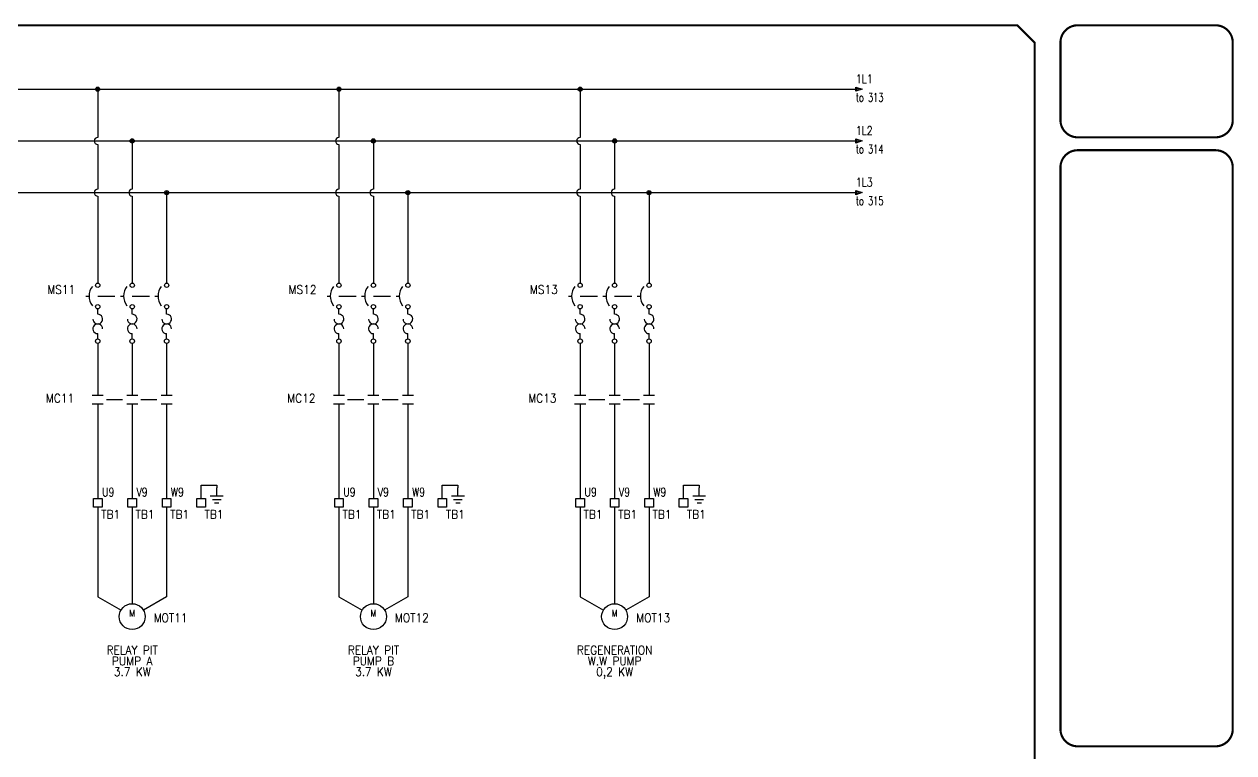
# Model space of a CAD drawing. Header units: inches. Extents: x 0 to 33.5, y 0 to 22.4.
# Drawn here: x 15.93 to 33.48, y 11.88 to 22.44 of the extents above; entities that cross this region are included whole.
import ezdxf
from ezdxf.enums import TextEntityAlignment as Align

# ---------------------------------------------------------------- set-up
doc = ezdxf.new("R2010")
doc.units = ezdxf.units.IN
doc.header["$MEASUREMENT"] = 0
for name, color, linetype in [('DESC', 150, 'Continuous'), ('LINK', 9, 'Continuous'), ('MISC', 7, 'Continuous'), ('SYMS', 7, 'Continuous'), ('TAGS', 150, 'Continuous'), ('TERMS', 123, 'Continuous'), ('TITLE', 7, 'Continuous'), ('WIREREF', 52, 'Continuous'), ('WIRES', 7, 'Continuous'), ('XREF', 7, 'Continuous')]:
    doc.layers.add(name, color=color, linetype=linetype)
doc.styles.add('ITALIC', font='ITALIC')
doc.styles.add('SIMPLEX', font='SIMPLEX')
doc.styles.get("Standard").update_dxf_attribs({"font": 'arial.ttf'})
doc.styles.add('WD', font='romans.shx')

# ---------------------------------------------------------------- blocks, each defined once
blk = doc.blocks.new('Drawing01')
at = {"layer": 'TITLE'}
blk.add_line((30.594, 22.177), (30.594, 20.781), dxfattribs=at)
at = {"layer": 'TITLE', "const_width": 0.0312}
blk.add_lwpolyline([(30.594, 0.281), (30.594, 22.177), (30.344, 22.427), (0.281, 22.427), (0.031, 22.177), (0.031, 0.281), (0.281, 0.031), (30.344, 0.031)], close=True, dxfattribs=at)
for points in [[(31.219, 22.427, 0.414214), (30.969, 22.177, 0.414214)], [(33.469, 22.177, 0.414214), (33.219, 22.427, 0.414214)], [(30.969, 21.052, 0.414214), (31.219, 20.802, 0.414214)], [(33.219, 20.802, 0.414214), (33.469, 21.052, 0.414214)], [(31.219, 20.615, 0.414214), (30.969, 20.365, 0.414214)], [(33.469, 20.365, 0.414214), (33.219, 20.615, 0.414214)], [(30.969, 12.219, 0.414214), (31.219, 11.969, 0.414214)], [(33.219, 11.969, 0.414214), (33.469, 12.219, 0.414214)]]:
    blk.add_lwpolyline(points, format="xyb", dxfattribs=at)
for points in [[(33.219, 22.427), (31.219, 22.427)], [(30.969, 22.177), (30.969, 21.052)], [(33.469, 22.177), (33.469, 21.052)], [(33.219, 20.802), (31.219, 20.802)], [(33.219, 20.615), (31.219, 20.615)], [(30.969, 20.365), (30.969, 12.219)], [(33.469, 20.365), (33.469, 12.219)], [(31.219, 11.969), (33.219, 11.969)]]:
    blk.add_lwpolyline(points, dxfattribs=at)
at = {"layer": 'TITLE', "color": 1, "style": 'ITALIC'}
for tag, height, p in [('TITLE#1', 0.125, (32.156, 3.406)), ('TITLE#2', 0.125, (32.156, 3.204)), ('TITLE#3', 0.125, (32.156, 3.001)), ('TITLE#4', 0.125, (32.156, 2.799)), ('DWG#', 0.2, (32.156, 0.826))]:
    blk.add_attdef(tag, text='', height=height, dxfattribs=at).set_placement(p, align=Align.CENTER)
at = {"layer": 'TITLE', "color": 1, "style": 'SIMPLEX'}
blk.add_attdef('CAD#', (30.826, 1.958), '', height=0.0938, rotation=90, dxfattribs=at)
at = {"layer": 'TITLE', "color": 1}
for tag, p, height, style in [('ENGINEER', (31.237, 1.958), 0.0938, 'ITALIC'), ('CHKDBY', (32.424, 1.958), 0.0938, 'ITALIC'), ('JOB#', (31.464, 1.644), 0.0938, 'SIMPLEX'), ('DRAWNBY', (32.494, 1.644), 0.0938, 'ITALIC'), ('SCALE', (31.353, 1.344), 0.0938, 'SIMPLEX'), ('DATE', (32.408, 1.344), 0.0938, 'SIMPLEX'), ('SHTS', (32.532, 0.25), 0.2, 'ITALIC')]:
    blk.add_attdef(tag, p, '', height=height, dxfattribs=dict(at, style=style))
at = {"layer": 'TITLE', "color": 1, "style": 'ITALIC'}
blk.add_attdef('SH#', text='', height=0.2, dxfattribs=at).set_placement((31.881, 0.25), align=Align.RIGHT)
at = {"layer": 'TITLE', "color": 7, "flags": 9}
blk.add_attdef('WD_TB', (31.219, 0.031), '', height=0.125, dxfattribs=at)
blk = doc.blocks.new('WDDOT')
for radius in [0.03, 0.0187, 0.00929]:
    blk.add_circle((0, 0), radius)
blk = doc.blocks.new('VMO13')
blk.add_circle((0, 0), 0.188)
at = {"style": 'WD'}
for tag, p, width in [('INST', (0.318, 0.263), 0.7), ('LOC', (0.318, 0.094), 0.7), ('TAG1', (0.312, -0.079), 0.9)]:
    blk.add_attdef(tag, p, '', height=0.125, dxfattribs=dict(at, width=width))
at = {"style": 'WD', "flags": 9}
blk.add_attdef('FAMILY', text='', height=0.01, dxfattribs=at).set_placement((-0.005, 0.17), align=Align.CENTER)
at = {"style": 'WD', "flags": 1}
for tag, p in [('X2TERM02', (0, 0.188)), ('X0TERM03', (-0.162, 0.094)), ('X0TERM01', (0.162, 0.094)), ('X0TERM04', (0.133, -0.133))]:
    blk.add_attdef(tag, p, '', height=0.0125, dxfattribs=at)
at = {"style": 'WD'}
for tag, height, width, p in [('RATING1', 0.1, 0.8, (0, 0)), ('DESC1', 0.125, 0.9, (0.001, -0.549)), ('DESC2', 0.125, 0.9, (0.001, -0.706)), ('DESC3', 0.125, 0.9, (0.001, -0.862)), ('RATING3', 0.125, 0.8, (0.001, -1.018)), ('RATING4', 0.125, 0.8, (0.001, -1.174)), ('WDTAGALT', 0.125, 0.7, (0, -1.344))]:
    blk.add_attdef(tag, text='', height=height, dxfattribs=dict(at, width=width)).set_placement(p, align=Align.CENTER)
at = {"linetype": 'Continuous', "style": 'WD', "flags": 9}
blk.add_attdef('ASSYCODE', text='', height=0.01, dxfattribs=at).set_placement((0, 0.125), align=Align.CENTER)
at = {"linetype": 'Continuous', "style": 'WD', "flags": 1}
for tag, p in [('MFG', (0, 0.14)), ('CAT', (0, 0.159))]:
    blk.add_attdef(tag, text='', height=0.01, dxfattribs=at).set_placement(p, align=Align.MIDDLE)
at = {"style": 'WD', "width": 0.8}
blk.add_attdef('RATING2', text='', height=0.1, dxfattribs=at).set_placement((0, -0.031), align=Align.TOP_CENTER)
blk = doc.blocks.new('VCB11TH')
for p, q in [((-0.171, 0), (-0.125, 0)), ((0, -0.264), (0, -0.188)), ((0, -0.623), (0, -0.545))]:
    blk.add_line(p, q)
for centre, radius in [((0, 0.156), 0.0312), ((0, -0.156), 0.0312), ((0, -0.655), 0.0322)]:
    blk.add_circle(centre, radius)
for centre, radius, start, end in [((0.109, 0), 0.234, 143.1301, 216.8699), ((0, -0.334), 0.0703, 180, 90.001), ((0, -0.475), 0.0703, 0.001, 270.002)]:
    blk.add_arc(centre, radius, start, end)
at = {"style": 'WD'}
for tag, width, p in [('INST', 0.7, (-0.328, 0.406)), ('LOC', 0.7, (-0.328, 0.219)), ('TAG1', 0.9, (-0.326, 0.031)), ('RATING1', 0.7, (-0.328, -0.156)), ('DESC1', 0.7, (-0.328, -0.344)), ('DESC2', 0.7, (-0.328, -0.531))]:
    blk.add_attdef(tag, text='', height=0.125, dxfattribs=dict(at, width=width)).set_placement(p, align=Align.RIGHT)
for tag, height, flags, p in [('TERM01', 0.125, 8, (-0.055, 0.238)), ('CONTACT', 0.01, 9, (-0.129, -0.131)), ('FAMILY', 0.01, 9, (-0.142, -0.036)), ('MFG', 0.01, 9, (-0.142, -0.088)), ('CAT', 0.01, 9, (-0.142, -0.073))]:
    blk.add_attdef(tag, text='', height=height, dxfattribs=dict(at, flags=flags)).set_placement(p, align=Align.RIGHT)
at = {"style": 'WD', "flags": 1}
for tag, p in [('X2TERM01', (0, 0.188)), ('X8TERM02', (0, -0.686))]:
    blk.add_attdef(tag, p, '', height=0.0125, dxfattribs=at)
at = {"style": 'WD'}
for tag, p in [('X4LINK', (-0.25, 0)), ('X1LINK', (0, 0))]:
    blk.add_attdef(tag, p, '', height=0.01, dxfattribs=at)
at = {"style": 'WD', "width": 0.7}
blk.add_attdef('XREF', (0.188, -0.062), '', height=0.125, dxfattribs=at)
at = {"style": 'WD', "flags": 9}
blk.add_attdef('ASSYCODE', text='', height=0.01, dxfattribs=at).set_placement((-0.153, -0.106), align=Align.CENTER)
at = {"style": 'WD', "flags": 8}
blk.add_attdef('TERM02', text='', height=0.125, dxfattribs=at).set_placement((-0.041, -0.712), align=Align.TOP_RIGHT)
blk = doc.blocks.new('VCB21TH')
for p, q in [((-0.171, 0), (-0.125, 0)), ((0, -0.264), (0, -0.188)), ((0, -0.623), (0, -0.545))]:
    blk.add_line(p, q)
for centre, radius in [((0, 0.156), 0.0312), ((0, -0.156), 0.0312), ((0, -0.655), 0.0322)]:
    blk.add_circle(centre, radius)
for centre, radius, start, end in [((0.109, 0), 0.234, 143.1301, 216.8699), ((0, -0.334), 0.0703, 180, 90.001), ((0, -0.475), 0.0703, 0.001, 270.002)]:
    blk.add_arc(centre, radius, start, end)
at = {"style": 'WD'}
for tag, width, p in [('INST', 0.7, (-0.332, 0.406)), ('LOC', 0.7, (-0.332, 0.219)), ('TAG2', 0.9, (-0.33, 0.031)), ('RATING1', 0.7, (-0.328, -0.156)), ('DESC1', 0.7, (-0.328, -0.344)), ('DESC2', 0.7, (-0.328, -0.531))]:
    blk.add_attdef(tag, text='', height=0.125, dxfattribs=dict(at, width=width)).set_placement(p, align=Align.RIGHT)
for tag, height, flags, p in [('TERM01', 0.125, 8, (-0.055, 0.238)), ('CONTACT', 0.01, 9, (-0.129, -0.058)), ('FAMILY', 0.01, 9, (-0.142, -0.036))]:
    blk.add_attdef(tag, text='', height=height, dxfattribs=dict(at, flags=flags)).set_placement(p, align=Align.RIGHT)
at = {"style": 'WD', "flags": 1}
for tag, p in [('X2TERM01', (0, 0.188)), ('X8TERM02', (0, -0.686))]:
    blk.add_attdef(tag, p, '', height=0.0125, dxfattribs=at)
at = {"style": 'WD'}
for tag, p in [('X4LINK', (-0.25, 0)), ('X1LINK', (0, 0))]:
    blk.add_attdef(tag, p, '', height=0.01, dxfattribs=at)
at = {"style": 'WD', "width": 0.7}
blk.add_attdef('XREF', (0.188, -0.062), '', height=0.125, dxfattribs=at)
at = {"style": 'WD', "flags": 8}
blk.add_attdef('TERM02', text='', height=0.125, dxfattribs=at).set_placement((-0.041, -0.712), align=Align.TOP_RIGHT)
blk = doc.blocks.new('VMS21')
for p, q in [((-0.08, 0.062), (0.08, 0.062)), ((-0.08, -0.062), (0.08, -0.062))]:
    blk.add_line(p, q)
at = {"style": 'WD'}
for tag, width, p in [('INST', 0.7, (-0.344, 0.312)), ('LOC', 0.7, (-0.344, 0.125)), ('TAG2', 0.9, (-0.342, -0.045)), ('XREF', 0.7, (-0.34, -0.219)), ('DESC1', 0.7, (-0.34, -0.406)), ('DESC2', 0.7, (-0.34, -0.594)), ('DESC3', 0.7, (-0.34, -0.781))]:
    blk.add_attdef(tag, text='', height=0.125, dxfattribs=dict(at, width=width)).set_placement(p, align=Align.RIGHT)
at = {"style": 'WD', "width": 0.9, "flags": 8}
blk.add_attdef('TERM01', text='', height=0.125, dxfattribs=at).set_placement((-0.031, 0.125), align=Align.RIGHT)
at = {"style": 'WD'}
for tag, p, height, flags in [('FAMILY', (-0.181, 0.003), 0.01, 9), ('X2TERM01', (0, 0.062), 0.0125, 1), ('CONTACT', (-0.181, -0.014), 0.01, 1), ('X8TERM02', (0, -0.062), 0.0125, 1)]:
    blk.add_attdef(tag, p, '', height=height, dxfattribs=dict(at, flags=flags))
for tag, p in [('X4LINK', (-0.141, 0)), ('X1LINK', (0.125, 0))]:
    blk.add_attdef(tag, p, '', height=0.01, dxfattribs=at)
at = {"style": 'WD', "width": 0.9, "flags": 8}
blk.add_attdef('TERM02', text='', height=0.125, dxfattribs=at).set_placement((-0.031, -0.125), align=Align.TOP_RIGHT)
blk = doc.blocks.new('VT0001')
for p, q in [((-0.062, 0.062), (0.062, 0.062)), ((-0.062, -0.062), (-0.062, 0.062)), ((0.062, 0.062), (0.062, -0.062)), ((0.062, -0.062), (-0.062, -0.062))]:
    blk.add_line(p, q)
at = {"style": 'WD'}
for tag, p, width in [('INST', (0.062, 0.42), 0.7), ('LOC', (0.062, 0.25), 0.7), ('DESC1', (0.05, -0.385), 0.8)]:
    blk.add_attdef(tag, p, '', height=0.125, dxfattribs=dict(at, width=width))
at = {"linetype": 'Continuous', "style": 'WD'}
for tag, p, height, width, flags in [('TERM01', (0.062, 0.094), 0.125, 0.8, 8), ('TAGSTRIP', (0.05, -0.229), 0.125, 0.9, 8), ('CAT', (0.213, -0.406), 0.109, 0.8, 1), ('DESC2', (0.05, -0.541), 0.125, 0.8, 8), ('DESC3', (0.05, -0.698), 0.125, 0.8, 8)]:
    blk.add_attdef(tag, p, '', height=height, dxfattribs=dict(at, width=width, flags=flags))
at = {"style": 'WD', "flags": 1}
for tag, p, height in [('X4TERM01', (-0.062, 0), 0.0125), ('X4TERMDESC01', (-0.055, -0.023), 0.025), ('X2TERMDESC01', (-0.006, 0.029), 0.025), ('STRIPSEQ', (0, 0), 0.00125), ('X2TERM01', (0, 0.062), 0.0125), ('X2PIN01', (0.033, 0.084), 0.0125), ('X1TERMDESC01', (0.039, 0.007), 0.025), ('X1TERM01', (0.062, 0), 0.0125), ('X1PIN01', (0.087, 0.016), 0.0125), ('X4PIN01', (-0.114, -0.038), 0.0125), ('LINKTERM', (0, -0.002), 0.00125), ('X8TERM01', (0, -0.062), 0.0125), ('X8TERMDESC01', (0, -0.054), 0.025), ('X8PIN01', (0.026, -0.096), 0.0125)]:
    blk.add_attdef(tag, p, '', height=height, dxfattribs=at)
at = {"linetype": 'Continuous', "style": 'WD', "width": 0.8, "flags": 1}
blk.add_attdef('MFG', text='', height=0.109, dxfattribs=at).set_placement((0.088, -0.406), align=Align.RIGHT)
at = {"style": 'WD', "width": 0.7, "flags": 1}
blk.add_attdef('ASSYCODE', (0.062, -0.281), '', height=0.01, dxfattribs=at)
blk = doc.blocks.new('HT0001')
for p, q in [((-0.062, 0.062), (0.062, 0.062)), ((-0.062, -0.062), (-0.062, 0.062)), ((0.062, 0.062), (0.062, -0.062)), ((0.062, -0.062), (-0.062, -0.062))]:
    blk.add_line(p, q)
at = {"style": 'WD'}
for tag, p, width in [('INST', (0.062, 0.42), 0.7), ('LOC', (0.062, 0.25), 0.7), ('DESC1', (0.05, -0.385), 0.8)]:
    blk.add_attdef(tag, p, '', height=0.125, dxfattribs=dict(at, width=width))
at = {"linetype": 'Continuous', "style": 'WD'}
for tag, p, height, width, flags in [('TERM01', (0.062, 0.094), 0.125, 0.8, 8), ('TAGSTRIP', (0.05, -0.229), 0.125, 0.9, 8), ('CAT', (0.213, -0.406), 0.109, 0.8, 1), ('DESC2', (0.05, -0.541), 0.125, 0.8, 8), ('DESC3', (0.05, -0.698), 0.125, 0.8, 8)]:
    blk.add_attdef(tag, p, '', height=height, dxfattribs=dict(at, width=width, flags=flags))
at = {"style": 'WD', "flags": 1}
for tag, p, height in [('X4TERM01', (-0.062, 0), 0.0125), ('X4TERMDESC01', (-0.055, -0.023), 0.025), ('X2TERMDESC01', (-0.006, 0.029), 0.025), ('STRIPSEQ', (0, 0), 0.00125), ('X2TERM01', (0, 0.062), 0.0125), ('X2PIN01', (0.033, 0.084), 0.0125), ('X1TERMDESC01', (0.039, 0.007), 0.025), ('X1TERM01', (0.062, 0), 0.0125), ('X1PIN01', (0.087, 0.016), 0.0125), ('X4PIN01', (-0.114, -0.038), 0.0125), ('LINKTERM', (0, -0.002), 0.00125), ('X8TERM01', (0, -0.062), 0.0125), ('X8TERMDESC01', (0, -0.054), 0.025), ('X8PIN01', (0.026, -0.096), 0.0125)]:
    blk.add_attdef(tag, p, '', height=height, dxfattribs=at)
at = {"linetype": 'Continuous', "style": 'WD', "width": 0.8, "flags": 1}
blk.add_attdef('MFG', text='', height=0.109, dxfattribs=at).set_placement((0.088, -0.406), align=Align.RIGHT)
at = {"style": 'WD', "width": 0.7, "flags": 1}
blk.add_attdef('ASSYCODE', (0.062, -0.281), '', height=0.01, dxfattribs=at)
blk = doc.blocks.new('VGND2')
for p, q in [((0, -0.125), (0, 0)), ((0.09375, -0.125), (-0.09375, -0.125)), ((-0.0625, -0.171875), (0.0625, -0.171875)), ((-0.03125, -0.21875), (0.03125, -0.21875))]:
    blk.add_line(p, q)
at = {"style": 'WD', "width": 0.8}
for tag, p in [('INST', (0.15625, 0.125)), ('LOC', (0.15625, -0.03125)), ('TAG1', (0.15625, -0.1875)), ('DESC1', (0.15625, -0.34375)), ('DESC2', (0.15625, -0.5))]:
    blk.add_attdef(tag, text='', height=0.125, dxfattribs=at).set_placement(p, align=Align.MIDDLE_LEFT)
at = {"style": 'WD', "flags": 1}
for tag in ['ASSYCODE', 'X2TERM01', 'CAT', 'FAMILY', 'MFG']:
    blk.add_attdef(tag, (0, 0), '', height=0.01, dxfattribs=at)
blk = doc.blocks.new('HA1S1')
for points in [[(0, 0), (0, 0.031), (0.094, 0), (0, -0.031), (0, 0)], [(0.011, 0.016), (0.011, -0.016), (0.058, 0), (0.011, 0.016)]]:
    blk.add_lwpolyline(points)
at = {"style": 'WD', "width": 0.8, "flags": 8}
blk.add_attdef('WIRENO', (0, 0.087), '', height=0.125, dxfattribs=at)
at = {"style": 'WD', "flags": 1}
for tag, p in [('SIGCODE', (-0.02, 0.047)), ('X4TERM01', (0, 0))]:
    blk.add_attdef(tag, p, '', height=0.01, dxfattribs=at)
at = {"style": 'WD', "width": 0.7}
for tag, p in [('XREF', (0, -0.181)), ('DESC1', (0, -0.356))]:
    blk.add_attdef(tag, p, '', height=0.125, dxfattribs=at)

msp = doc.modelspace()

# ---------------------------------------------------------------- linework, layer by layer
at = {"layer": 'LINK'}
for points in [[(17, 18.5), (17.25, 18.5)], [(17.5, 18.5), (17.75, 18.5)], [(20.5, 18.5), (20.75, 18.5)], [(21, 18.5), (21.25, 18.5)], [(24, 18.5), (24.25, 18.5)], [(24.5, 18.5), (24.75, 18.5)], [(17.125, 17), (17.359, 17)], [(17.625, 17), (17.859, 17)], [(20.625, 17), (20.859, 17)], [(21.125, 17), (21.359, 17)], [(24.125, 17), (24.359, 17)], [(24.625, 17), (24.859, 17)]]:
    msp.add_lwpolyline(points, dxfattribs=at)
at = {"layer": 'WIRES'}
for p, q in [((5.353, 21.5), (28, 21.5)), ((17, 21.5), (17, 20.8)), ((20.5, 21.5), (20.5, 20.8)), ((24, 21.5), (24, 20.8)), ((5.339, 20.75), (28, 20.75)), ((17.5, 20.75), (17.5, 20.05)), ((21, 20.75), (21, 20.05)), ((24.5, 20.75), (24.5, 20.05)), ((17, 20.7), (17, 20.05)), ((20.5, 20.7), (20.5, 20.05)), ((24, 20.7), (24, 20.05)), ((5.314, 20), (28, 20)), ((17, 19.95), (17, 18.688)), ((17.5, 19.95), (17.5, 18.688)), ((18, 20), (18, 18.688)), ((20.5, 19.95), (20.5, 18.688)), ((21, 19.95), (21, 18.688)), ((21.5, 20), (21.5, 18.688)), ((24, 19.95), (24, 18.688)), ((24.5, 19.95), (24.5, 18.688)), ((25, 20), (25, 18.688)), ((17, 17.814), (17, 17.062)), ((17.5, 17.814), (17.5, 17.062)), ((18, 17.814), (18, 17.062)), ((20.5, 17.814), (20.5, 17.062)), ((21, 17.814), (21, 17.062)), ((21.5, 17.814), (21.5, 17.062)), ((24, 17.814), (24, 17.062)), ((24.5, 17.814), (24.5, 17.062)), ((25, 17.814), (25, 17.062)), ((17, 16.938), (17, 15.562)), ((17.5, 16.938), (17.5, 15.562)), ((18, 16.938), (18, 15.562)), ((20.5, 16.938), (20.5, 15.562)), ((21, 16.938), (21, 15.562)), ((21.5, 16.938), (21.5, 15.562)), ((24, 16.938), (24, 15.562)), ((24.5, 16.938), (24.5, 15.562)), ((25, 16.938), (25, 15.562)), ((18.5, 15.562), (18.5, 15.757)), ((18.5, 15.757), (18.727, 15.757)), ((18.727, 15.757), (18.727, 15.72)), ((22, 15.562), (22, 15.757)), ((22, 15.757), (22.227, 15.757)), ((22.227, 15.757), (22.227, 15.72)), ((25.5, 15.562), (25.5, 15.757)), ((25.5, 15.757), (25.727, 15.757)), ((25.727, 15.757), (25.727, 15.72)), ((17, 15.438), (17, 14.139)), ((17.5, 15.438), (17.5, 14.037)), ((18, 15.438), (18, 14.139)), ((20.5, 15.438), (20.5, 14.139)), ((21, 15.438), (21, 14.037)), ((21.5, 15.438), (21.5, 14.139)), ((24, 15.438), (24, 14.139)), ((24.5, 15.438), (24.5, 14.037)), ((25, 15.438), (25, 14.139)), ((17, 14.139), (17.338, 13.944)), ((18, 14.139), (17.662, 13.944)), ((20.5, 14.139), (20.838, 13.944)), ((21.5, 14.139), (21.162, 13.944)), ((24, 14.139), (24.338, 13.944)), ((25, 14.139), (24.662, 13.944))]:
    msp.add_line(p, q, dxfattribs=at)
for centre in [(17, 20.75), (20.5, 20.75), (24, 20.75), (17, 20), (17.5, 20), (20.5, 20), (21, 20), (24, 20), (24.5, 20)]:
    msp.add_arc(centre, 0.05, 90, 270, dxfattribs=at)

# ---------------------------------------------------------------- block references
msp.add_blockref('Drawing01', (0, 0))
at = {"layer": 'SYMS'}
ref = msp.add_blockref('HA1S1', (28, 21.5), dxfattribs=at)
ref.add_attrib('WIRENO', '1L1', (28, 21.587), dxfattribs={"layer": 'WIREREF', "height": 0.125, "style": 'WD', "width": 0.8, "flags": 8})
ref.add_attrib('XREF', 'to 313', (28, 21.319), dxfattribs={"layer": 'XREF', "height": 0.125, "style": 'WD', "width": 0.7})
for name, p in [('WDDOT', (17, 21.5)), ('WDDOT', (20.5, 21.5)), ('WDDOT', (24, 21.5)), ('WDDOT', (17.5, 20.75)), ('WDDOT', (21, 20.75)), ('WDDOT', (24.5, 20.75)), ('WDDOT', (18, 20)), ('WDDOT', (21.5, 20)), ('WDDOT', (25, 20)), ('VCB21TH', (17.5, 18.5)), ('VCB21TH', (18, 18.5)), ('VCB21TH', (21, 18.5)), ('VCB21TH', (21.5, 18.5)), ('VCB21TH', (24.5, 18.5)), ('VCB21TH', (25, 18.5)), ('VMS21', (17.5, 17)), ('VMS21', (18, 17)), ('VMS21', (21, 17)), ('VMS21', (21.5, 17)), ('VMS21', (24.5, 17)), ('VMS21', (25, 17)), ('VGND2', (18.727, 15.72)), ('VGND2', (22.227, 15.72)), ('VGND2', (25.727, 15.72))]:
    msp.add_blockref(name, p, dxfattribs=at)
ref = msp.add_blockref('HA1S1', (28, 20.75), dxfattribs=at)
ref.add_attrib('WIRENO', '1L2', (28, 20.837), dxfattribs={"layer": 'WIREREF', "height": 0.125, "style": 'WD', "width": 0.8, "flags": 8})
ref.add_attrib('XREF', 'to 314', (28, 20.569), dxfattribs={"layer": 'XREF', "height": 0.125, "style": 'WD', "width": 0.7})
ref = msp.add_blockref('HA1S1', (28, 20), dxfattribs=at)
ref.add_attrib('WIRENO', '1L3', (28, 20.087), dxfattribs={"layer": 'WIREREF', "height": 0.125, "style": 'WD', "width": 0.8, "flags": 8})
ref.add_attrib('XREF', 'to 315', (28, 19.819), dxfattribs={"layer": 'XREF', "height": 0.125, "style": 'WD', "width": 0.7})
ref = msp.add_blockref('VCB11TH', (17, 18.5), dxfattribs=at)
ref.add_attrib('TAG1', 'MS11', dxfattribs={"layer": 'TAGS', "height": 0.125, "style": 'WD', "width": 0.9}).set_placement((16.674, 18.531), align=Align.RIGHT)
ref = msp.add_blockref('VCB11TH', (20.5, 18.5), dxfattribs=at)
ref.add_attrib('TAG1', 'MS12', dxfattribs={"layer": 'TAGS', "height": 0.125, "style": 'WD', "width": 0.9}).set_placement((20.174, 18.531), align=Align.RIGHT)
ref = msp.add_blockref('VCB11TH', (24, 18.5), dxfattribs=at)
ref.add_attrib('TAG1', 'MS13', dxfattribs={"layer": 'TAGS', "height": 0.125, "style": 'WD', "width": 0.9}).set_placement((23.674, 18.531), align=Align.RIGHT)
ref = msp.add_blockref('VMS21', (17, 17), dxfattribs=at)
ref.add_attrib('TAG2', 'MC11', dxfattribs={"layer": 'TAGS', "height": 0.125, "style": 'WD', "width": 0.9}).set_placement((16.658, 16.955), align=Align.RIGHT)
ref = msp.add_blockref('VMS21', (20.5, 17), dxfattribs=at)
ref.add_attrib('TAG2', 'MC12', dxfattribs={"layer": 'TAGS', "height": 0.125, "style": 'WD', "width": 0.9}).set_placement((20.158, 16.955), align=Align.RIGHT)
ref = msp.add_blockref('VMS21', (24, 17), dxfattribs=at)
ref.add_attrib('TAG2', 'MC13', dxfattribs={"layer": 'TAGS', "height": 0.125, "style": 'WD', "width": 0.9}).set_placement((23.658, 16.955), align=Align.RIGHT)
ref = msp.add_blockref('VT0001', (17, 15.5), dxfattribs=at)
ref.add_attrib('TERM01', 'U9', (17.062, 15.594), dxfattribs={"layer": 'TERMS', "linetype": 'Continuous', "height": 0.125, "style": 'WD', "width": 0.8, "flags": 8})
ref.add_attrib('TAGSTRIP', 'TB1', (17.05, 15.271), dxfattribs={"layer": 'TAGS', "linetype": 'Continuous', "height": 0.125, "style": 'WD', "width": 0.9, "flags": 8})
ref = msp.add_blockref('VT0001', (17.5, 15.5), dxfattribs=at)
ref.add_attrib('TERM01', 'V9', (17.562, 15.594), dxfattribs={"layer": 'TERMS', "linetype": 'Continuous', "height": 0.125, "style": 'WD', "width": 0.8, "flags": 8})
ref.add_attrib('TAGSTRIP', 'TB1', (17.55, 15.271), dxfattribs={"layer": 'TAGS', "linetype": 'Continuous', "height": 0.125, "style": 'WD', "width": 0.9, "flags": 8})
ref = msp.add_blockref('VT0001', (18, 15.5), dxfattribs=at)
ref.add_attrib('TERM01', 'W9', (18.062, 15.594), dxfattribs={"layer": 'TERMS', "linetype": 'Continuous', "height": 0.125, "style": 'WD', "width": 0.8, "flags": 8})
ref.add_attrib('TAGSTRIP', 'TB1', (18.05, 15.271), dxfattribs={"layer": 'TAGS', "linetype": 'Continuous', "height": 0.125, "style": 'WD', "width": 0.9, "flags": 8})
ref = msp.add_blockref('VT0001', (20.5, 15.5), dxfattribs=at)
ref.add_attrib('TERM01', 'U9', (20.562, 15.594), dxfattribs={"layer": 'TERMS', "linetype": 'Continuous', "height": 0.125, "style": 'WD', "width": 0.8, "flags": 8})
ref.add_attrib('TAGSTRIP', 'TB1', (20.55, 15.271), dxfattribs={"layer": 'TAGS', "linetype": 'Continuous', "height": 0.125, "style": 'WD', "width": 0.9, "flags": 8})
ref = msp.add_blockref('VT0001', (21, 15.5), dxfattribs=at)
ref.add_attrib('TERM01', 'V9', (21.062, 15.594), dxfattribs={"layer": 'TERMS', "linetype": 'Continuous', "height": 0.125, "style": 'WD', "width": 0.8, "flags": 8})
ref.add_attrib('TAGSTRIP', 'TB1', (21.05, 15.271), dxfattribs={"layer": 'TAGS', "linetype": 'Continuous', "height": 0.125, "style": 'WD', "width": 0.9, "flags": 8})
ref = msp.add_blockref('VT0001', (21.5, 15.5), dxfattribs=at)
ref.add_attrib('TERM01', 'W9', (21.562, 15.594), dxfattribs={"layer": 'TERMS', "linetype": 'Continuous', "height": 0.125, "style": 'WD', "width": 0.8, "flags": 8})
ref.add_attrib('TAGSTRIP', 'TB1', (21.55, 15.271), dxfattribs={"layer": 'TAGS', "linetype": 'Continuous', "height": 0.125, "style": 'WD', "width": 0.9, "flags": 8})
ref = msp.add_blockref('VT0001', (24, 15.5), dxfattribs=at)
ref.add_attrib('TERM01', 'U9', (24.062, 15.594), dxfattribs={"layer": 'TERMS', "linetype": 'Continuous', "height": 0.125, "style": 'WD', "width": 0.8, "flags": 8})
ref.add_attrib('TAGSTRIP', 'TB1', (24.05, 15.271), dxfattribs={"layer": 'TAGS', "linetype": 'Continuous', "height": 0.125, "style": 'WD', "width": 0.9, "flags": 8})
ref = msp.add_blockref('VT0001', (24.5, 15.5), dxfattribs=at)
ref.add_attrib('TERM01', 'V9', (24.562, 15.594), dxfattribs={"layer": 'TERMS', "linetype": 'Continuous', "height": 0.125, "style": 'WD', "width": 0.8, "flags": 8})
ref.add_attrib('TAGSTRIP', 'TB1', (24.55, 15.271), dxfattribs={"layer": 'TAGS', "linetype": 'Continuous', "height": 0.125, "style": 'WD', "width": 0.9, "flags": 8})
ref = msp.add_blockref('VT0001', (25, 15.5), dxfattribs=at)
ref.add_attrib('TERM01', 'W9', (25.062, 15.594), dxfattribs={"layer": 'TERMS', "linetype": 'Continuous', "height": 0.125, "style": 'WD', "width": 0.8, "flags": 8})
ref.add_attrib('TAGSTRIP', 'TB1', (25.05, 15.271), dxfattribs={"layer": 'TAGS', "linetype": 'Continuous', "height": 0.125, "style": 'WD', "width": 0.9, "flags": 8})
ref = msp.add_blockref('HT0001', (18.5, 15.5), dxfattribs=at)
ref.add_attrib('TAGSTRIP', 'TB1', (18.55, 15.271), dxfattribs={"layer": 'TAGS', "linetype": 'Continuous', "height": 0.125, "style": 'WD', "width": 0.9, "flags": 8})
ref = msp.add_blockref('HT0001', (22, 15.5), dxfattribs=at)
ref.add_attrib('TAGSTRIP', 'TB1', (22.05, 15.271), dxfattribs={"layer": 'TAGS', "linetype": 'Continuous', "height": 0.125, "style": 'WD', "width": 0.9, "flags": 8})
ref = msp.add_blockref('HT0001', (25.5, 15.5), dxfattribs=at)
ref.add_attrib('TAGSTRIP', 'TB1', (25.55, 15.271), dxfattribs={"layer": 'TAGS', "linetype": 'Continuous', "height": 0.125, "style": 'WD', "width": 0.9, "flags": 8})
ref = msp.add_blockref('VMO13', (17.5, 13.85), dxfattribs=at)
ref.add_attrib('DESC3', '3.7 KW', dxfattribs={"layer": 'DESC', "height": 0.125, "style": 'WD', "width": 0.9}).set_placement((17.501, 12.988), align=Align.CENTER)
ref.add_attrib('RATING1', 'M', dxfattribs={"layer": 'MISC', "height": 0.1, "style": 'WD', "width": 0.8}).set_placement((17.5, 13.85), align=Align.CENTER)
ref.add_attrib('DESC1', 'RELAY PIT', dxfattribs={"layer": 'DESC', "height": 0.125, "style": 'WD', "width": 0.9}).set_placement((17.501, 13.301), align=Align.CENTER)
ref.add_attrib('DESC2', 'PUMP A', dxfattribs={"layer": 'DESC', "height": 0.125, "style": 'WD', "width": 0.9}).set_placement((17.501, 13.144), align=Align.CENTER)
ref.add_attrib('TAG1', 'MOT11', (17.812, 13.771), dxfattribs={"layer": 'TAGS', "height": 0.125, "style": 'WD', "width": 0.9})
ref = msp.add_blockref('VMO13', (21, 13.85), dxfattribs=at)
ref.add_attrib('DESC3', '3.7 KW', dxfattribs={"layer": 'DESC', "height": 0.125, "style": 'WD', "width": 0.9}).set_placement((21.001, 12.988), align=Align.CENTER)
ref.add_attrib('RATING1', 'M', dxfattribs={"layer": 'MISC', "height": 0.1, "style": 'WD', "width": 0.8}).set_placement((21, 13.85), align=Align.CENTER)
ref.add_attrib('DESC1', 'RELAY PIT', dxfattribs={"layer": 'DESC', "height": 0.125, "style": 'WD', "width": 0.9}).set_placement((21.001, 13.301), align=Align.CENTER)
ref.add_attrib('DESC2', 'PUMP B', dxfattribs={"layer": 'DESC', "height": 0.125, "style": 'WD', "width": 0.9}).set_placement((21.001, 13.144), align=Align.CENTER)
ref.add_attrib('TAG1', 'MOT12', (21.312, 13.771), dxfattribs={"layer": 'TAGS', "height": 0.125, "style": 'WD', "width": 0.9})
ref = msp.add_blockref('VMO13', (24.5, 13.85), dxfattribs=at)
ref.add_attrib('DESC3', '0,2 KW', dxfattribs={"layer": 'DESC', "height": 0.125, "style": 'WD', "width": 0.9}).set_placement((24.501, 12.988), align=Align.CENTER)
ref.add_attrib('RATING1', 'M', dxfattribs={"layer": 'MISC', "height": 0.1, "style": 'WD', "width": 0.8}).set_placement((24.5, 13.85), align=Align.CENTER)
ref.add_attrib('DESC1', 'REGENERATION', dxfattribs={"layer": 'DESC', "height": 0.125, "style": 'WD', "width": 0.9}).set_placement((24.501, 13.301), align=Align.CENTER)
ref.add_attrib('DESC2', 'W.W PUMP', dxfattribs={"layer": 'DESC', "height": 0.125, "style": 'WD', "width": 0.9}).set_placement((24.501, 13.144), align=Align.CENTER)
ref.add_attrib('TAG1', 'MOT13', (24.812, 13.771), dxfattribs={"layer": 'TAGS', "height": 0.125, "style": 'WD', "width": 0.9})

doc.saveas('drawing.dxf')
